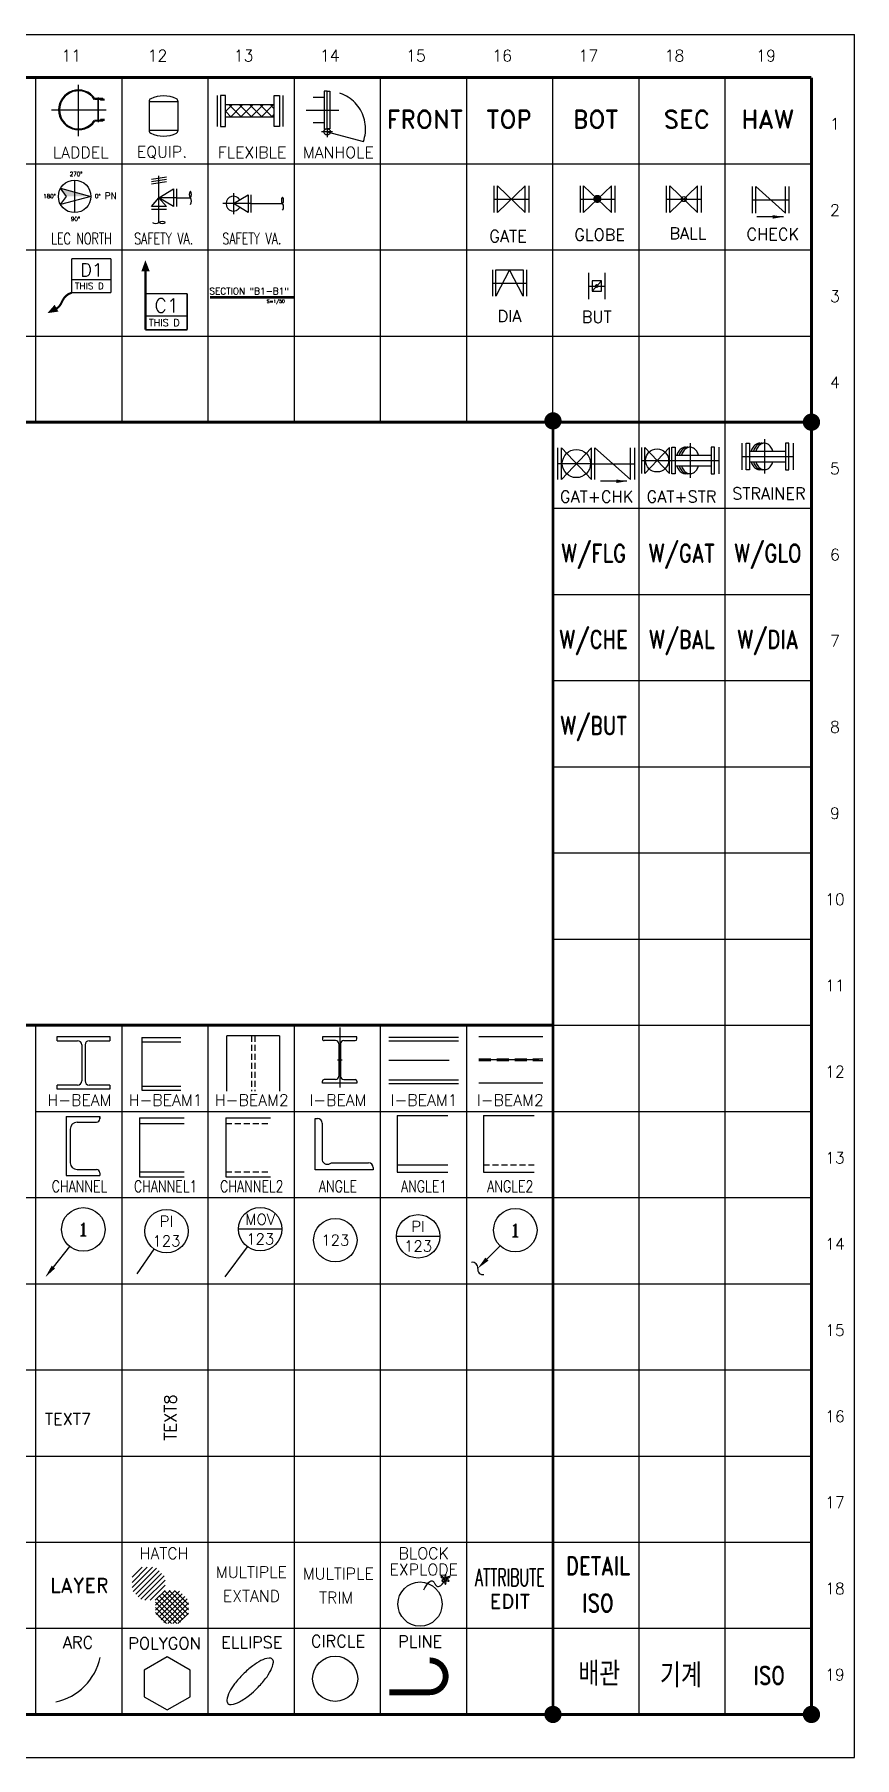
# Model space of a CAD drawing. Extents: x 0 to 287, y 0 to 287.
# Drawn here: x 150.4 to 287, y 0 to 287 of the extents above; entities that cross this region are included whole.
import ezdxf
from ezdxf.enums import TextEntityAlignment as Align

# ---------------------------------------------------------------- set-up
doc = ezdxf.new("R2010")
doc.units = 0
doc.header["$LTSCALE"] = 8
doc.header["$MEASUREMENT"] = 0
for name, pattern in [('CENTER', [2, 1.25, -0.25, 0.25, -0.25]), ('HIDDEN', [0.375, 0.25, -0.125]), ('HIDDEN2', [0.1875, 0.125, -0.0625]), ('PHANTOM', [2.5, 1.25, -0.25, 0.25, -0.25, 0.25, -0.25])]:
    doc.linetypes.add(name, pattern=pattern)
doc.layers.get('0').update_dxf_attribs({"linetype": 'CONTINUOUS'})
for name, color, linetype in [('11', 5, 'CENTER'), ('1C', 1, 'CONTINUOUS'), ('1E', 1, 'CENTER'), ('20', 1, 'CONTINUOUS'), ('21', 1, 'CENTER'), ('2C', 7, 'CONTINUOUS'), ('2P', 7, 'PHANTOM'), ('3C', 4, 'CONTINUOUS'), ('3H', 4, 'HIDDEN'), ('40', 7, 'CONTINUOUS'), ('5C', 3, 'CONTINUOUS'), ('60', 3, 'CONTINUOUS'), ('80', 6, 'CONTINUOUS'), ('FITTING', 7, 'CONTINUOUS'), ('SYMBOLS', 1, 'CONTINUOUS'), ('TAG', 1, 'CONTINUOUS'), ('TEXT', 7, 'CONTINUOUS')]:
    doc.layers.add(name, color=color, linetype=linetype)
doc.styles.add('H', font='ROMAND', dxfattribs={"width": 0.5})
doc.styles.add('REGULAR', font='ROMANT')
doc.styles.add('ROMAND', font='romand')
doc.styles.add('ROMANS', font='ROMANS')
doc.styles.get("Standard").update_dxf_attribs({"font": 'ROMANS'})
doc.styles.add('T12', font='ROMAND', dxfattribs={"bigfont": 'HGSG'})

# ---------------------------------------------------------------- blocks, each defined once
blk = doc.blocks.new('*X3')
at = {"color": 0}
for p, q in [((218.29, 283.7), (219.46, 284.87)), ((219.29, 282.75), (218.29, 283.75)), ((221.06, 282.75), (218.94, 284.87)), ((219.12, 282.75), (221.23, 284.87)), ((222.83, 282.75), (220.71, 284.87)), ((220.88, 282.75), (223, 284.87)), ((224.59, 282.75), (222.48, 284.87)), ((222.65, 282.75), (224.76, 284.87)), ((226.36, 282.75), (224.25, 284.87)), ((224.42, 282.75), (226.53, 284.87)), ((226.7, 284.18), (226.02, 284.87)), ((226.19, 282.75), (226.7, 283.27))]:
    blk.add_line(p, q, dxfattribs=at)
blk = doc.blocks.new('*X0')
at = {"color": 0}
for p, q in [((39.03, 103.55), (42.55, 107.07)), ((39.03, 104.44), (41.67, 107.07)), ((39.03, 105.32), (40.78, 107.07)), ((39.21, 102.85), (43.25, 106.89)), ((39.66, 102.41), (43.69, 106.45)), ((40.1, 101.97), (44.13, 106)), ((40.54, 101.53), (44.57, 105.56)), ((41.26, 101.37), (44.73, 104.84)), ((42.15, 101.37), (44.73, 103.96)), ((43.03, 101.37), (44.73, 103.07))]:
    blk.add_line(p, q, dxfattribs=at)
blk = doc.blocks.new('*X1')
at = {"color": 0}
for p, q in [((43.06, 99.63), (46.47, 103.04)), ((43.06, 100.52), (45.59, 103.04)), ((46.74, 97.33), (43.06, 101.01)), ((43.19, 98.88), (47.23, 102.91)), ((47.36, 97.6), (43.33, 101.63)), ((43.63, 98.43), (47.67, 102.47)), ((47.8, 98.04), (43.77, 102.07)), ((44.08, 97.99), (48.11, 102.03)), ((48.24, 98.48), (44.21, 102.51)), ((44.52, 97.55), (48.55, 101.59)), ((48.69, 98.92), (44.65, 102.96)), ((48.77, 99.72), (45.45, 103.04)), ((48.77, 100.61), (46.34, 103.04)), ((45.85, 97.33), (43.06, 100.13)), ((44.97, 97.33), (43.06, 99.24)), ((45.19, 97.33), (48.77, 100.92)), ((46.07, 97.33), (48.77, 100.03)), ((46.95, 97.33), (48.77, 99.15))]:
    blk.add_line(p, q, dxfattribs=at)

msp = doc.modelspace()

# ---------------------------------------------------------------- linework, layer by layer
for p, q in [((0, 287.03), (287.03, 287.03)), ((287.03, 0), (287.03, 287.03)), ((150.69, 222.45), (150.69, 279.86)), ((165.04, 222.45), (165.04, 279.86)), ((179.4, 222.45), (179.4, 279.86)), ((193.75, 222.45), (193.75, 279.86)), ((208.1, 222.45), (208.1, 279.86)), ((222.45, 222.45), (222.45, 279.86)), ((236.8, 7.18), (236.8, 279.86)), ((251.15, 179.4), (251.15, 279.86)), ((265.51, 193.75), (265.51, 279.86)), ((7.18, 265.51), (279.86, 265.51)), ((7.18, 251.15), (279.86, 251.15)), ((156.65, 246.2), (163.17, 246.2)), ((179.71, 243.39), (193.65, 243.39)), ((179.71, 243.18), (193.65, 243.18)), ((168.92, 240.15), (175.88, 240.15)), ((7.18, 236.8), (279.86, 236.8)), ((7.18, 222.45), (279.86, 222.45)), ((236.8, 208.1), (279.86, 208.1)), ((236.8, 193.75), (279.86, 193.75)), ((265.51, 7.18), (265.51, 193.75)), ((236.8, 179.4), (279.86, 179.4)), ((251.15, 7.18), (251.15, 179.4)), ((236.8, 165.04), (279.86, 165.04)), ((236.8, 150.69), (279.86, 150.69)), ((236.8, 136.34), (279.86, 136.34)), ((150.69, 7.18), (150.69, 121.99)), ((165.04, 7.18), (165.04, 121.99)), ((179.4, 7.18), (179.4, 121.99)), ((193.75, 7.18), (193.75, 121.99)), ((208.1, 7.18), (208.1, 121.99)), ((222.45, 7.18), (222.45, 121.99)), ((222.45, 121.99), (279.86, 121.99)), ((150.69, 107.64), (279.86, 107.64)), ((7.18, 93.29), (279.86, 93.29)), ((7.18, 78.93), (279.86, 78.93)), ((7.18, 64.58), (279.86, 64.58)), ((7.18, 50.23), (279.86, 50.23)), ((7.18, 35.88), (279.86, 35.88)), ((7.18, 21.53), (279.86, 21.53)), ((0, 0), (287.03, 0))]:
    msp.add_line(p, q)
at = {"color": 3}
for p, q in [((154.21, 119.41), (154.21, 120.11)), ((154.21, 120.11), (162.99, 120.11)), ((154.21, 119.41), (157.63, 119.41)), ((158.34, 118.71), (158.34, 112.73)), ((158.86, 118.71), (158.86, 112.73)), ((159.57, 119.41), (162.99, 119.41)), ((162.99, 120.11), (162.99, 119.41)), ((168.34, 119.94), (168.34, 111.16)), ((168.34, 119.94), (174.8, 119.94)), ((168.34, 119.24), (174.8, 119.24)), ((191.26, 120.23), (182.47, 120.23)), ((182.47, 111), (182.47, 120.23)), ((191.26, 120.23), (191.26, 111)), ((157.63, 112.03), (154.21, 112.03)), ((154.21, 111.33), (154.21, 112.03)), ((162.99, 112.03), (159.57, 112.03)), ((162.99, 112.03), (162.99, 111.33)), ((162.99, 111.33), (154.21, 111.33)), ((168.34, 111.86), (174.8, 111.86)), ((168.34, 111.16), (174.8, 111.16)), ((155.7, 106.81), (155.7, 96.97)), ((155.7, 106.81), (161.33, 106.81)), ((155.7, 106.81), (161.33, 106.81)), ((161.33, 106.81), (161.33, 106.39)), ((161.33, 106.39), (161.33, 106.81)), ((167.93, 106.59), (167.93, 96.75)), ((167.93, 106.59), (175.38, 106.59)), ((182.32, 106.59), (189.77, 106.59)), ((182.32, 106.59), (182.32, 96.75)), ((197.2, 97.91), (197.2, 106.47)), ((197.2, 106.47), (197.58, 106.47)), ((210.85, 106.93), (210.85, 97.49)), ((210.85, 106.93), (219.28, 106.93)), ((225.24, 106.93), (233.68, 106.93)), ((225.24, 106.93), (225.24, 97.49)), ((156.41, 104.7), (156.41, 99.08)), ((157.53, 105.83), (160.76, 105.83)), ((167.93, 105.6), (175.38, 105.6)), ((198.36, 105.69), (198.36, 99.51)), ((157.53, 97.96), (160.76, 97.96)), ((206.86, 97.91), (197.2, 97.91)), ((199.9, 99.07), (206.09, 99.07)), ((206.86, 98.29), (206.86, 97.91)), ((210.85, 98.76), (219.28, 98.76)), ((155.7, 96.97), (161.33, 96.97)), ((161.33, 97.39), (161.33, 96.97)), ((167.93, 97.59), (175.38, 97.59)), ((167.93, 96.75), (175.38, 96.75)), ((182.32, 96.75), (189.77, 96.75)), ((210.85, 97.49), (219.28, 97.49)), ((225.24, 97.49), (233.68, 97.49))]:
    msp.add_line(p, q, dxfattribs=at)
for points, const_width in [([(7.18, 279.86), (279.86, 279.86)], 0.483), ([(279.86, 7.18), (279.86, 279.86)], 0.483), ([(156.65, 244.03), (156.65, 249.68)], 0.217), ([(156.65, 249.68), (163.17, 249.68)], 0.217), ([(163.17, 244.03), (163.17, 249.68)], 0.217), ([(168.92, 237.83), (168.92, 248.74)], 0.371), ([(153.13, 240.92), (153.78, 241.16), (154.25, 241.45), (154.58, 241.76), (154.81, 242.1), (154.99, 242.44), (155.17, 242.79), (155.38, 243.13), (155.67, 243.46), (156.07, 243.76), (156.65, 244.03)], 0.348), ([(156.65, 244.03), (163.17, 244.03)], 0.217), ([(168.92, 243.86), (175.88, 243.86)], 0.232), ([(175.88, 237.83), (175.88, 243.86)], 0.232), ([(168.92, 237.83), (175.88, 237.83)], 0.232), ([(7.18, 7.18), (279.86, 7.18)], 0.483)]:
    msp.add_lwpolyline(points, dxfattribs=dict(const_width=const_width))
for points, format in [([(168.94, 247.57, 1.39, 0, 0), (168.92, 249.43, 1.39, 0, 0)], "xyseb"), ([(154.12, 241.44, 1.3, 0, 0), (152.59, 240.61, 0, 0, 0)], "xyseb"), ([(258.86, 218.27, 0.133256), (258.29, 218.12, 0.106756), (257.76, 217.63, 0.082524), (257.43, 216.94, 0.071352)], "xyb"), ([(259.25, 218.27, 0.133256), (258.68, 218.12, 0.106756), (258.15, 217.63, 0.082524), (257.82, 216.94, 0.071352)], "xyb"), ([(259.64, 218.27, 0.133256), (259.07, 218.12, 0.106756), (258.53, 217.63, 0.082524), (258.2, 216.94, 0.071352)], "xyb"), ([(261.07, 216.94, 0.082524), (260.74, 217.63, 0.106756), (260.2, 218.12, 0.133256), (259.64, 218.27, 0.133256)], "xyb"), ([(271.24, 218.94, 0.133256), (270.68, 218.78, 0.106756), (270.14, 218.29, 0.082524), (269.81, 217.61, 0.071352)], "xyb"), ([(271.63, 218.94, 0.133256), (271.07, 218.78, 0.106756), (270.53, 218.29, 0.082524), (270.2, 217.61, 0.071352)], "xyb"), ([(272.02, 218.94, 0.133256), (271.45, 218.78, 0.106756), (270.92, 218.29, 0.082524), (270.59, 217.61, 0.071352)], "xyb"), ([(273.45, 217.61, 0.082524), (273.12, 218.29, 0.106756), (272.59, 218.78, 0.133256), (272.02, 218.94, 0.133256)], "xyb"), ([(269.81, 215.86, 0.082524), (270.14, 215.18, 0.106756), (270.68, 214.68, 0.133256), (271.24, 214.53, 0.133256)], "xyb"), ([(270.2, 215.86, 0.082524), (270.53, 215.18, 0.106756), (271.07, 214.68, 0.133256), (271.63, 214.53, 0.133256)], "xyb"), ([(270.59, 215.86, 0.082524), (270.92, 215.18, 0.106756), (271.45, 214.68, 0.133256), (272.02, 214.53, 0.133256), (272.59, 214.68, 0.106756), (273.12, 215.18, 0.082524), (273.45, 215.86, 0.071352)], "xyb"), ([(257.43, 215.19, 0.082524), (257.76, 214.51, 0.106756), (258.29, 214.02, 0.133256), (258.86, 213.86, 0.133256)], "xyb"), ([(257.82, 215.19, 0.082524), (258.15, 214.51, 0.106756), (258.68, 214.02, 0.133256), (259.25, 213.86, 0.133256)], "xyb"), ([(258.2, 215.19, 0.082524), (258.53, 214.51, 0.106756), (259.07, 214.02, 0.133256), (259.64, 213.86, 0.133256), (260.2, 214.02, 0.106756), (260.74, 214.51, 0.082524), (261.07, 215.19, 0.071352)], "xyb")]:
    msp.add_lwpolyline(points, format=format)
at = {"const_width": 1.44}
for points in [[(236.09, 222.66, 1), (237.52, 222.66, 1)], [(279.14, 222.45, 1), (280.58, 222.45, 1)], [(279.14, 7.18, 1), (280.58, 7.18, 1)], [(236.09, 7.18, 1), (237.52, 7.18, 1)]]:
    msp.add_lwpolyline(points, format="xyb", close=True, dxfattribs=at)
at = {"color": 1, "const_width": 0.478}
for points in [[(7.18, 222.45), (279.86, 222.45)], [(64.58, 121.99), (236.8, 121.99), (236.8, 222.45), (64.58, 222.45), (64.58, 121.99)], [(236.8, 121.99), (236.8, 7.18)]]:
    msp.add_lwpolyline(points, dxfattribs=at)
msp.add_lwpolyline([(215.32, 27.92), (215.49, 28.27), (215.81, 28.79), (216.08, 29.14), (216.31, 29.35), (216.51, 29.44), (216.67, 29.45), (216.8, 29.4), (216.9, 29.32), (216.98, 29.24), (217.03, 29.15), (217.08, 29.07), (217.12, 28.98), (217.16, 28.9), (217.21, 28.81), (217.27, 28.73), (217.35, 28.64), (217.45, 28.56), (217.58, 28.5), (217.74, 28.48), (217.92, 28.53), (218.13, 28.65), (218.36, 28.88), (218.61, 29.24), (218.89, 29.73)])
at = {"color": 1}
for centre, radius in [((240.71, 215.56), 2.35), ((254.15, 216.07), 1.92)]:
    msp.add_circle(centre, radius, dxfattribs=at)
msp.add_circle((214.66, 25.57), 3.68)
at = {"color": 3}
for centre, radius, start, end in [((157.63, 118.71), 0.703, 0, 90), ((159.57, 118.71), 0.703, 90, 180), ((157.63, 112.73), 0.703, 270, 0), ((159.57, 112.73), 0.703, 180, 270), ((160.76, 106.39), 0.562, 270, 0), ((197.58, 105.69), 0.773, 0, 90), ((157.53, 104.7), 1.12, 90, 180), ((157.53, 99.08), 1.12, 180, 270), ((160.76, 97.39), 0.562, 0, 90), ((199.26, 99.76), 0.941, 195.2025, 312.7171), ((206.09, 98.29), 0.773, 0, 90)]:
    msp.add_arc(centre, radius, start, end, dxfattribs=at)
at = {"layer": '11', "color": 1}
for p, q in [((201.28, 121.59), (201.28, 110.77)), ((201.67, 116.18), (200.89, 116.18))]:
    msp.add_line(p, q, dxfattribs=at)
at = {"layer": '1C'}
for p, q in [((169.96, 262.92), (172.41, 263.31)), ((169.96, 262.54), (172.41, 262.92)), ((169.96, 262.15), (172.41, 262.54))]:
    msp.add_line(p, q, dxfattribs=at)
at = {"layer": '1E'}
for p, q in [((195.67, 274.44), (201.12, 274.44)), ((200.1, 270.83), (198.23, 270.83)), ((199.17, 271.3), (199.17, 269.9)), ((157.13, 262.77), (157.13, 257.36)), ((174.08, 259.83), (171.18, 259.83)), ((171.18, 257.9), (171.18, 259.83)), ((183.59, 258.85), (181.83, 258.85)), ((183.59, 260.61), (183.59, 257.09)), ((186.49, 258.85), (183.59, 258.85))]:
    msp.add_line(p, q, dxfattribs=at)
at = {"layer": '20'}
for points in [[(227.56, 261.81), (232.19, 257.4), (232.19, 261.81), (227.56, 257.4), (227.56, 261.81)], [(241.91, 261.81), (246.55, 257.4), (246.55, 261.81), (241.91, 257.4), (241.91, 261.81)], [(256.26, 261.81), (260.9, 257.4), (260.9, 261.81), (256.26, 257.4), (256.26, 261.81)], [(270.57, 257.27), (270.57, 261.68), (275.52, 257.27), (275.52, 261.68)], [(227.3, 247.83), (231.82, 247.83), (231.82, 243.43), (229.59, 247.83), (227.3, 243.43), (227.3, 247.83)], [(244.87, 246), (243.33, 246), (243.33, 244.25), (244.87, 244.25), (244.87, 246), (243.33, 244.25)], [(238.22, 218.2), (243.21, 212.91), (243.21, 218.2), (238.22, 212.91), (238.22, 218.2)], [(243.78, 212.88), (243.78, 218.16), (249.72, 212.88), (249.72, 218.16)], [(252.1, 218.23), (256.19, 213.9), (256.19, 218.23), (252.1, 213.9), (252.1, 218.23)]]:
    msp.add_lwpolyline(points, dxfattribs=at)
at = {"layer": '20', "const_width": 0.313}
msp.add_lwpolyline([(243.94, 245.13, 1), (244.25, 245.13, 1)], format="xyb", close=True, dxfattribs=at)
at = {"layer": '20'}
msp.add_circle((258.58, 259.61), 0.418, dxfattribs=at)
for centre, start, end in [((218.18, 29.64), 23.1299, 96.8697), ((218.61, 30.39), 203.1299, 276.8697), ((218.77, 29.17), 83.1299, 156.8697), ((218.34, 29.91), 263.1299, 336.8697), ((219.32, 30.12), 143.1299, 216.8697), ((219.32, 29.17), 143.1299, 216.8697), ((218.46, 30.12), 323.1299, 36.8697), ((218.46, 29.17), 323.1299, 36.8697), ((219.44, 29.91), 203.1299, 276.8697), ((219.01, 29.17), 23.1299, 96.8697), ((219.17, 30.39), 263.1299, 336.8697), ((219.6, 29.64), 83.1299, 156.8697)]:
    msp.add_arc(centre, 0.537, start, end, dxfattribs=at)
at = {"layer": '21'}
for p, q in [((157.77, 270.09), (157.77, 278.67)), ((161.09, 272.45), (161.09, 276.53)), ((153.28, 274.47), (162.39, 274.47)), ((226.98, 259.61), (232.77, 259.61)), ((241.33, 259.61), (247.13, 259.61)), ((255.68, 259.61), (261.48, 259.61)), ((270.01, 259.48), (276.07, 259.48)), ((226.72, 245.63), (232.4, 245.63)), ((242.75, 245.13), (245.44, 245.13)), ((259.64, 218.93), (259.64, 213.2)), ((272.02, 219.6), (272.02, 213.87)), ((237.56, 215.56), (243.22, 215.56)), ((243.22, 215.52), (250.38, 215.52)), ((251.56, 216.07), (256.19, 216.07)), ((255.86, 216.07), (264.44, 216.07)), ((268.24, 216.73), (276.82, 216.73)), ((209.49, 116.15), (221.06, 116.15)), ((224.46, 116.26), (235.13, 116.26))]:
    msp.add_line(p, q, dxfattribs=at)
at = {"layer": '21', "const_width": 0.677}
msp.add_lwpolyline([(243.86, 259.64, 1), (244.54, 259.64, 1)], format="xyb", close=True, dxfattribs=at)
at = {"layer": '2C'}
for p, q in [((198.7, 276.55), (196.85, 276.55)), ((198.7, 272.33), (196.85, 272.33)), ((171.18, 259.83), (171.18, 263.5))]:
    msp.add_line(p, q, dxfattribs=at)
for points in [[(199.17, 277.58), (199.63, 277.58), (199.63, 271.3), (199.17, 271.3), (199.17, 277.58), (198.7, 277.58), (198.7, 271.3), (199.17, 271.3)], [(159.84, 260.06), (154.79, 258.71), (155.78, 260.06), (154.79, 261.42), (159.84, 260.06)], [(171.18, 259.83), (173.6, 261.3), (173.6, 258.36), (171.18, 259.83)], [(171.18, 259.83), (172.41, 258.38), (169.96, 258.38), (171.18, 259.83)], [(183.59, 258.85), (186.01, 260.32), (186.01, 257.38), (183.59, 258.85)]]:
    msp.add_lwpolyline(points, dxfattribs=at)
for centre, radius in [((199.17, 270.83), 0.541), ((157.13, 260.06), 2.71)]:
    msp.add_circle(centre, radius, dxfattribs=at)
for centre, start, end in [((177.15, 260.38), 143.1299, 216.8697), ((175.67, 260.38), 323.1299, 36.8697), ((175.67, 259.28), 323.1303, 36.8701), ((192.49, 259.4), 143.1299, 216.8697), ((191.02, 259.4), 323.1299, 36.8697), ((191.02, 258.3), 323.1303, 36.8701), ((170.63, 256.45), 233.1303, 306.8701), ((171.74, 254.97), 53.1299, 126.8697), ((171.74, 256.45), 233.1299, 306.8697)]:
    msp.add_arc(centre, 0.921, start, end, dxfattribs=at)
msp.add_solid([(159.84, 260.06), (155.78, 260.06), (154.79, 261.42), (155.78, 260.06)], dxfattribs=at)
at = {"layer": '2P'}
msp.add_line((199.17, 270.83), (205.23, 269.21), dxfattribs=at)
msp.add_arc((199.31, 271.31), 6.28, 340.458, 87.0849, dxfattribs=at)
at = {"layer": '3C'}
msp.add_arc((183.59, 258.85), 1.23, 31.2996, 328.7003, dxfattribs=at)
at = {"layer": '3H', "linetype": 'HIDDEN2'}
for p, q in [((186.6, 120.23), (186.6, 111)), ((187.13, 120.23), (187.13, 111)), ((182.32, 105.6), (189.77, 105.6)), ((225.24, 98.76), (233.68, 98.76)), ((182.32, 97.59), (189.77, 97.59))]:
    msp.add_line(p, q, dxfattribs=at)
at = {"layer": '3H'}
for p, q in [((224.46, 116.41), (235.13, 116.41)), ((224.46, 116.1), (235.13, 116.1))]:
    msp.add_line(p, q, dxfattribs=at)
at = {"layer": '40'}
for p, q in [((162.09, 276.22), (160.42, 276.22)), ((161.83, 276.36), (160.49, 276.36)), ((161.04, 272.72), (161.04, 276.22)), ((161.13, 272.72), (161.13, 276.22)), ((161.44, 276.22), (161.44, 276.08)), ((162.09, 276.08), (161.44, 276.08)), ((161.83, 276.36), (161.83, 276.22)), ((169.53, 275.87), (169.53, 271.04)), ((174.36, 271.04), (174.36, 275.87)), ((162.09, 272.72), (160.42, 272.72)), ((161.44, 272.72), (161.44, 272.86)), ((162.09, 272.86), (161.44, 272.86)), ((161.83, 272.58), (161.83, 272.72)), ((161.83, 272.58), (160.49, 272.58)), ((256.58, 218.27), (257.14, 218.27)), ((256.58, 213.86), (256.58, 218.27)), ((257.14, 218.27), (257.14, 213.86)), ((263.72, 218.27), (263.16, 218.27)), ((263.16, 218.27), (263.16, 213.86)), ((263.72, 213.86), (263.72, 218.27)), ((268.97, 214.53), (268.97, 218.94)), ((268.97, 218.94), (269.52, 218.94)), ((269.52, 218.94), (269.52, 214.53)), ((275.55, 218.94), (275.55, 214.53)), ((276.1, 218.94), (275.55, 218.94)), ((276.1, 214.53), (276.1, 218.94)), ((257.14, 216.94), (263.16, 216.94)), ((269.52, 217.61), (275.55, 217.61)), ((269.52, 215.86), (275.55, 215.86)), ((257.14, 213.86), (256.58, 213.86)), ((257.14, 215.19), (263.16, 215.19)), ((263.16, 213.86), (263.72, 213.86)), ((269.52, 214.53), (268.97, 214.53)), ((275.55, 214.53), (276.1, 214.53))]:
    msp.add_line(p, q, dxfattribs=at)
at = {"layer": '40', "color": 3}
for p, q in [((180.85, 276.86), (180.85, 271.72)), ((191.81, 276.86), (191.81, 271.72)), ((209.49, 120.01), (221.06, 120.01)), ((209.49, 119.4), (221.06, 119.4)), ((224.46, 120.12), (235.13, 120.12)), ((209.49, 112.9), (221.06, 112.9)), ((209.49, 112.28), (221.06, 112.28)), ((224.46, 112.39), (235.13, 112.39))]:
    msp.add_line(p, q, dxfattribs=at)
at = {"layer": '40', "color": 7}
for p, q in [((181.41, 276.86), (181.41, 271.72)), ((182.27, 276.86), (181.41, 276.86)), ((182.27, 271.72), (182.27, 276.86)), ((190.39, 271.72), (190.39, 276.86)), ((190.39, 276.86), (191.25, 276.86)), ((191.25, 276.86), (191.25, 271.72)), ((190.39, 275.31), (182.27, 275.31)), ((190.39, 273.27), (182.27, 273.27)), ((181.41, 271.72), (182.27, 271.72)), ((191.25, 271.72), (190.39, 271.72))]:
    msp.add_line(p, q, dxfattribs=at)
at = {"layer": '40'}
for radius, start, end in [(3.31, 34.8499, 325.1501), (3.17, 33.5207, 326.4793)]:
    msp.add_arc((157.77, 274.47), radius, start, end, dxfattribs=at)
at = {"layer": '5C'}
for p, q in [((174.08, 261.3), (174.08, 258.36)), ((174.08, 259.83), (176.41, 259.83)), ((186.49, 260.32), (186.49, 257.38)), ((186.49, 258.85), (191.76, 258.85)), ((172.41, 257.9), (169.96, 257.9)), ((171.18, 255.71), (171.18, 257.9))]:
    msp.add_line(p, q, dxfattribs=at)
at = {"layer": '60'}
for p, q in [((226.98, 261.81), (226.98, 257.4)), ((232.77, 261.81), (232.77, 257.4)), ((241.33, 261.81), (241.33, 257.4)), ((247.13, 261.81), (247.13, 257.4)), ((255.68, 261.81), (255.68, 257.4)), ((261.48, 261.81), (261.48, 257.4)), ((269.99, 261.68), (269.99, 257.27)), ((276.07, 261.68), (276.07, 257.27)), ((226.72, 247.83), (226.72, 243.43)), ((232.4, 247.83), (232.4, 243.43)), ((242.75, 247.33), (242.75, 242.93)), ((245.44, 247.33), (245.44, 242.93)), ((237.56, 218.2), (237.56, 212.91)), ((250.38, 218.16), (250.38, 212.88)), ((251.56, 218.23), (251.56, 213.9)), ((264.44, 218.27), (264.44, 213.86)), ((268.24, 218.94), (268.24, 214.53)), ((276.82, 218.94), (276.82, 214.53))]:
    msp.add_line(p, q, dxfattribs=at)
at = {"layer": '80', "color": 3}
for p, q in [((198.42, 120.05), (198.42, 119.7)), ((204.14, 120.05), (198.42, 120.05)), ((200.59, 119.43), (198.69, 119.43)), ((201.13, 118.89), (201.13, 113.48)), ((201.44, 118.89), (201.44, 113.48)), ((201.98, 119.43), (203.87, 119.43)), ((204.14, 119.7), (204.14, 120.05)), ((198.42, 112.32), (198.42, 112.66)), ((204.14, 112.32), (198.42, 112.32)), ((200.59, 112.93), (198.69, 112.93)), ((201.98, 112.93), (203.87, 112.93)), ((204.14, 112.66), (204.14, 112.32))]:
    msp.add_line(p, q, dxfattribs=at)
for centre, radius, start, end in [((198.69, 119.7), 0.271, 180.0002, 270.0002), ((200.59, 118.89), 0.541, 0.0002, 90.0002), ((201.98, 118.89), 0.541, 90.0002, 180), ((203.87, 119.7), 0.271, 270.0002, 0), ((198.69, 112.66), 0.271, 89.9998, 180.0002), ((200.59, 113.48), 0.541, 269.9998, 0.0002), ((201.98, 113.48), 0.541, 180, 269.9998), ((203.87, 112.66), 0.271, 0, 89.9998)]:
    msp.add_arc(centre, radius, start, end, dxfattribs=at)
at = {"layer": 'FITTING'}
for p, q in [((169.53, 275.87), (174.36, 275.87)), ((174.36, 271.04), (169.53, 271.04))]:
    msp.add_line(p, q, dxfattribs=at)
for centre, radius, start, end in [((170.01, 275.87), 0.483, 116.1118, 180), ((171.95, 271.97), 4.83, 63.6398, 116.3602), ((173.88, 275.87), 0.483, 0, 63.8882), ((170.01, 271.04), 0.483, 180, 243.8882), ((171.95, 274.93), 4.83, 243.6398, 296.3602), ((173.88, 271.04), 0.483, 296.1118, 0)]:
    msp.add_arc(centre, radius, start, end, dxfattribs=at)
at = {"layer": 'SYMBOLS'}
for p, q in [((275.18, 256.64), (270.78, 256.64)), ((249.11, 212.61), (244.71, 212.61))]:
    msp.add_line(p, q, dxfattribs=at)
msp.add_lwpolyline([(172.56, 16.79), (168.73, 14.57), (168.73, 10.14), (172.56, 7.93), (176.4, 10.14), (176.4, 14.57)], close=True, dxfattribs=at)
msp.add_lwpolyline([(182.67, 9.01, 0.233813), (183.23, 8.82, 0.094703), (184.57, 9.27, 0.036046), (186.24, 10.37, 0.041571), (187.52, 11.54, 0.032573), (188.94, 13.15, 0.044037), (189.79, 14.49, 0.086659), (190.23, 15.86, 0.233813), (190.05, 16.39, 0.233813), (189.52, 16.57, 0.086659), (188.14, 16.14, 0.044037), (186.8, 15.28, 0.032573), (185.19, 13.87, 0.032573), (183.78, 12.26, 0.044037), (182.92, 10.92, 0.086659), (182.49, 9.54, 0.233813)], format="xyb", close=True, dxfattribs=at)
at = {"layer": 'SYMBOLS', "linetype": 'Continuous', "const_width": 0.984}
msp.add_lwpolyline([(209.56, 10.88), (216.28, 10.88, 1), (216.28, 16.18, 1)], format="xyb", dxfattribs=at)
at = {"layer": 'SYMBOLS'}
msp.add_circle((200.53, 13.12), 3.76, dxfattribs=at)
msp.add_arc((152.14, 18.53), 9.41, 281.3099, 348.6901, dxfattribs=at)
for points in [[(273.41, 256.35), (273.41, 256.94), (275.18, 256.64)], [(247.34, 212.31), (247.34, 212.9), (249.11, 212.61)]]:
    msp.add_solid(points, dxfattribs=at)
at = {"layer": 'TAG'}
for p, q in [((191.68, 88.02), (184.43, 88.02)), ((217.96, 86.82), (210.71, 86.82)), ((153.6, 81.7), (156.33, 85.14)), ((167.53, 80.55), (170.38, 84.7)), ((182.21, 80.09), (185.9, 85.1)), ((225.8, 83.02), (227.99, 85.26))]:
    msp.add_line(p, q, dxfattribs=at)
for centre in [(158.58, 87.98), (172.43, 87.69), (188.05, 88.02), (200.55, 86.18), (214.34, 86.82), (230.53, 87.84)]:
    msp.add_circle(centre, 3.62, dxfattribs=at)
for centre, start, end in [((223.38, 81.59), 352.3908, 98.651), ((225.17, 81.35), 172.3904, 278.6506)]:
    msp.add_arc(centre, 0.906, start, end, dxfattribs=at)
for points in [[(226.06, 82.77), (225.54, 83.28), (224.27, 81.47)], [(153.88, 81.48), (153.31, 81.93), (152.24, 80)]]:
    msp.add_solid(points, dxfattribs=at)

# ---------------------------------------------------------------- block references
at = {"color": 1, "xscale": 0.9664429530201343, "yscale": 0.9664429530201343, "zscale": 0.9664429530201343}
for name in ['*X0', '*X1']:
    msp.add_blockref(name, (128.97, -71.76), dxfattribs=at)
at = {"layer": '21', "xscale": 0.9664429530201343, "yscale": 0.9664429530201343, "zscale": 0.9664429530201343}
msp.add_blockref('*X3', (-28.7, 0), dxfattribs=at)

# ---------------------------------------------------------------- texts
at = {"style": 'ROMAND'}
for s, height, p in [('11', 1.914, (156.58, 283.5)), ('12', 1.914, (170.93, 283.5)), ('13', 1.914, (185.28, 283.5)), ('14', 1.914, (199.64, 283.5)), ('15', 1.914, (213.99, 283.5)), ('16', 1.914, (228.34, 283.5)), ('17', 1.914, (242.69, 283.5)), ('18', 1.914, (257.04, 283.5)), ('19', 1.914, (272.3, 283.5)), ('1', 1.91, (283.77, 272.13)), ('LADDEL', 1.914, (158.14, 267.38)), ('EQUIP.', 1.914, (171.69, 267.38)), ('FLEXIBLE', 1.914, (186.7, 267.38)), ('MANHOLE', 1.914, (201.06, 267.38)), ('2', 1.91, (283.77, 257.78)), ('3', 1.91, (283.77, 243.42)), ('4', 1.91, (283.77, 229.07)), ('5', 1.91, (283.77, 214.72)), ('6', 1.91, (283.77, 200.37)), ('7', 1.91, (283.77, 186.02)), ('8', 1.91, (283.77, 171.67)), ('9', 1.91, (283.77, 157.31)), ('10', 1.914, (283.77, 142.96)), ('11', 1.914, (283.77, 128.61)), ('12', 1.914, (283.77, 114.26)), ('H-BEAM', 1.914, (157.94, 109.52)), ('H-BEAM1', 1.914, (172.29, 109.52)), ('H-BEAM2', 1.914, (186.64, 109.52)), ('I-BEAM', 1.914, (200.99, 109.52)), ('I-BEAM1', 1.914, (215.34, 109.52)), ('I-BEAM2', 1.914, (229.7, 109.52)), ('13', 1.914, (283.77, 99.91)), ('14', 1.914, (283.77, 85.56)), ('15', 1.914, (283.77, 71.2)), ('16', 1.914, (283.77, 56.85)), ('17', 1.914, (283.77, 42.5)), ('HATCH', 1.914, (172.03, 34.02)), ('BLOCK', 1.914, (215.28, 34.02)), ('MULTIPLE', 1.914, (186.59, 30.89)), ('MULTIPLE', 1.914, (201.05, 30.63)), ('EXPLODE', 1.914, (215.28, 31.31)), ('LAYER', 2.392, (157.9, 28.7)), ('18', 1.914, (283.77, 28.15)), ('EXTAND', 1.914, (186.59, 26.9)), ('TRIM', 1.914, (200.69, 26.64)), ('EDIT', 2.392, (229.63, 26.02)), ('19', 1.914, (283.77, 13.8))]:
    msp.add_text(s, height=height, dxfattribs=at).set_placement(p, align=Align.MIDDLE)
for s, height, width, p in [('LEC NORTH', 1.914, 0.7, (158.28, 253.03)), ('SAFETY VA.', 1.914, 0.7, (171.97, 253.03)), ('SAFETY VA.', 1.914, 0.7, (186.66, 253.03)), ('CHANNEL', 1.914, 0.8, (157.94, 95.16)), ('CHANNEL1', 1.914, 0.8, (172.29, 95.16)), ('CHANNEL2', 1.914, 0.8, (186.64, 95.16)), ('ANGLE', 1.914, 0.8, (200.99, 95.16)), ('ANGLE1', 1.914, 0.8, (215.34, 95.16)), ('ANGLE2', 1.914, 0.8, (229.7, 95.16)), ('ATTRIBUTE', 2.87, 0.6, (229.63, 30.01))]:
    msp.add_text(s, height=height, dxfattribs=dict(at, width=width)).set_placement(p, align=Align.MIDDLE)
at = {"style": 'ROMANS'}
for s, height, p in [('D1', 2.174, (159.96, 247.82)), ('C1', 2.319, (172.45, 241.87))]:
    msp.add_text(s, height=height, dxfattribs=at).set_placement(p, align=Align.MIDDLE_CENTER)
for s, height, p in [('THIS D', 1.087, (157.19, 244.59)), ('S=1/50', 0.544, (189.15, 242.31)), ('THIS D', 1.16, (169.5, 238.43))]:
    msp.add_text(s, height=height, dxfattribs=at).set_placement(p)
at = {"layer": '2C'}
msp.add_text('TEXT8', height=1.972, rotation=90, dxfattribs=at).set_placement((174.08, 52.81))
msp.add_text('TEXT7', height=1.972, dxfattribs=at).set_placement((152.18, 55.42))
at = {"layer": '2C', "style": 'T12'}
for s, p in [('배관', (241.03, 11.94)), ('기계', (254.62, 11.68))]:
    msp.add_text(s, height=4, dxfattribs=at).set_placement(p)
at = {"layer": '5C', "style": 'REGULAR'}
msp.add_text('270%%d', height=0.677, dxfattribs=at).set_placement((157.37, 263.45), align=Align.CENTER)
msp.add_text('180%%d', height=0.677, dxfattribs=at).set_placement((153.99, 260.1), align=Align.MIDDLE_RIGHT)
for s, height, p in [('0%%d', 0.677, (160.52, 260.1)), ('PN', 1.082, (162.15, 260.16))]:
    msp.add_text(s, height=height, dxfattribs=at).set_placement(p, align=Align.MIDDLE_LEFT)
msp.add_text('90%%d', height=0.677, dxfattribs=at).set_placement((157.27, 256.64), align=Align.TOP_CENTER)
at = {"layer": '5C', "style": 'ROMANS'}
msp.add_text('SECTION "B1-B1"', height=1.0872, dxfattribs=at).set_placement((179.57, 243.74))
at = {"layer": 'TAG', "style": 'REGULAR'}
for s, height, p in [('1', 2.17, (158.58, 87.98)), ('123', 1.812, (200.55, 86.18)), ('1', 2.17, (230.53, 87.84))]:
    msp.add_text(s, height=height, dxfattribs=at).set_placement(p, align=Align.MIDDLE)
for s, p in [('PI', (172.43, 88.41)), ('MOV', (188.05, 88.74)), ('PI', (214.34, 87.55)), ('123', (172.43, 85.15)), ('123', (188.05, 85.48)), ('123', (214.34, 84.29))]:
    msp.add_text(s, height=1.812, dxfattribs=at).set_placement(p, align=Align.CENTER)
at = {"layer": 'TEXT', "style": 'H'}
for s, height, p in [('FRONT', 3, (215.46, 272.9)), ('TOP', 3, (229.51, 272.9)), ('BOT', 3, (243.93, 272.9)), ('SEC', 3, (259.09, 272.9)), ('HAW', 3, (272.57, 272.9)), ('GATE', 1.968, (229.32, 253.44)), ('GLOBE', 1.968, (244.58, 253.67)), ('BALL', 1.968, (259.27, 253.91)), ('CHECK', 1.968, (273.42, 253.76)), ('DIA', 1.968, (229.56, 240.12)), ('BUT', 1.968, (244.1, 239.99)), ('GAT+CHK', 1.968, (244.07, 210.05)), ('GAT+STR', 1.968, (258.21, 210.05)), ('STRAINER', 1.968, (272.77, 210.57)), ('ARC', 1.968, (157.69, 19.17)), ('ELLIPSE', 1.968, (186.64, 19.19)), ('CIRCLE', 1.968, (200.99, 19.38)), ('PLINE', 1.968, (214.68, 19.32)), ('POLYGON', 1.968, (172.1, 19.02))]:
    msp.add_text(s, height=height, dxfattribs=at).set_placement(p, align=Align.MIDDLE)
at = {"layer": 'TEXT', "style": 'H', "width": 0.8}
for s, p in [('W/FLG', (243.57, 200.4)), ('W/GAT', (258.24, 200.4)), ('W/GLO', (272.59, 200.4)), ('W/CHE', (243.57, 186.05)), ('W/BAL', (258.24, 186.05)), ('W/DIA', (272.59, 186.05)), ('W/BUT', (243.57, 171.7)), ('DETAIL', (244.28, 31.94)), ('ISO', (244.28, 25.73)), ('ISO', (272.8, 13.67))]:
    msp.add_text(s, height=3, dxfattribs=at).set_placement(p, align=Align.MIDDLE)

doc.saveas('drawing.dxf')
